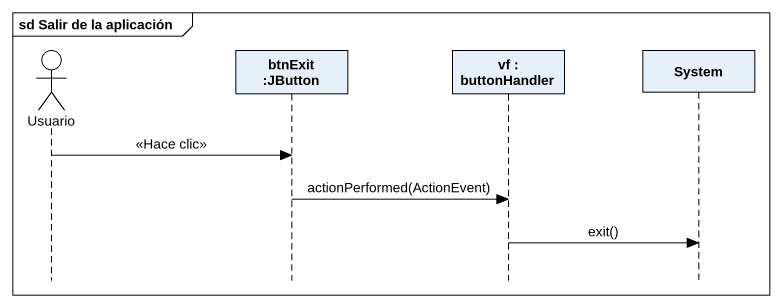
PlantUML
@startuml
mainframe sd Salir de la aplicación
hide footbox
actor Usuario
participant "btnExit :JButton" as btnExit_JButton
participant "vf : buttonHandler" as vf
participant System

Usuario -> btnExit_JButton : <<Hace clic>>
btnExit_JButton -> vf : actionPerformed(ActionEvent)
vf -> System : exit()
@enduml
